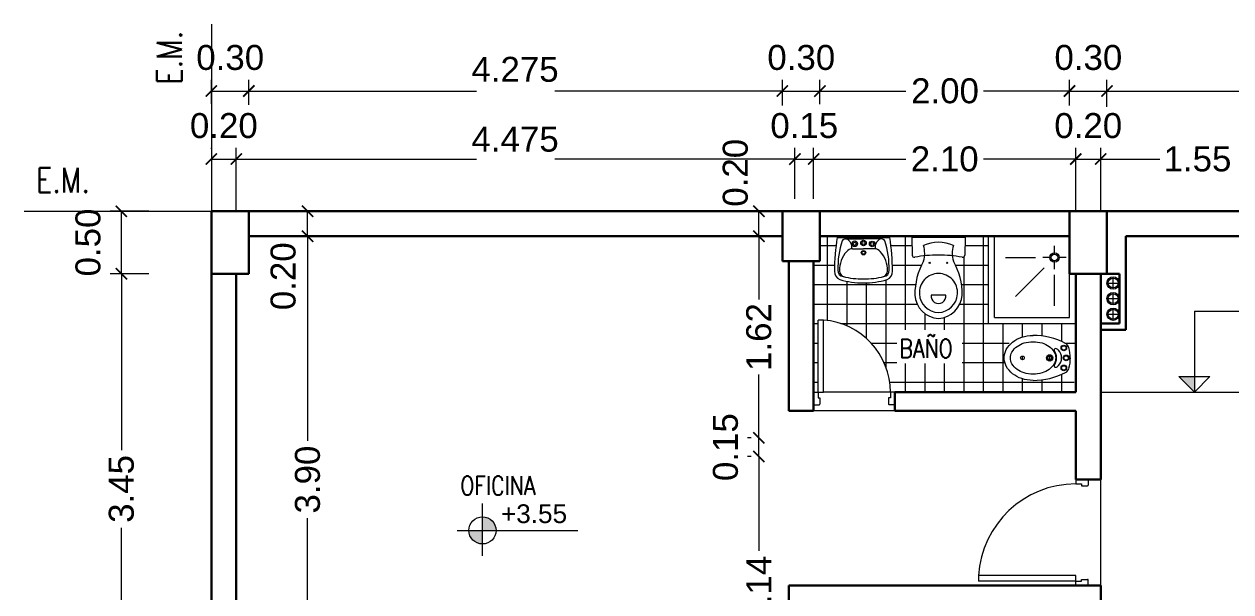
# Model space of a CAD drawing. Header units: millimetres. Extents: x 1578 to 2210, y 899 to 1032.
# Drawn here: x 1616.09 to 1625.76, y 1000.78 to 1005.33 of the extents above; entities that cross this region are included whole.
import ezdxf

# ---------------------------------------------------------------- set-up
doc = ezdxf.new("R2010")
doc.units = ezdxf.units.MM
doc.linetypes.add('DASHDOT2', pattern=[12.7, 6.35, -3.175, 0, -3.175])
for name, color, linetype, lineweight in [('CARPINTERIA', 7, 'Continuous', 18), ('COTAS', 7, 'Continuous', 15), ('EJES', 7, 'DASHDOT2', 13), ('ESTRUCTURA', 3, 'Continuous', 30), ('MUROS', 1, 'Continuous', 30), ('PISOS', 9, 'Continuous', 9), ('SANITARIOS', 7, 'Continuous', 20), ('TRAMAS', 7, 'Continuous', 15), ('UMBRALES', 7, 'Continuous', 18)]:
    doc.layers.add(name, color=color, linetype=linetype, lineweight=lineweight)
doc.styles.add('ROMANS', font='romans', dxfattribs={"height": 0.06})
doc.styles.add('STYLE1', font='ARIAL.TTF')

# ---------------------------------------------------------------- blocks, each defined once
blk = doc.blocks.new('_ARCHTICK')
at = {"color": 0, "linetype": 'ByBlock', "const_width": 0.15}
blk.add_lwpolyline([(-0.5, -0.5), (0.5, 0.5)], dxfattribs=at)

msp = doc.modelspace()

# ---------------------------------------------------------------- hatches: boundary and pattern name
at = {"layer": 'COTAS', "ltscale": 0.1}
msp.add_hatch(color=256, dxfattribs=at).paths.add_polyline_path([(1625.3379, 1002.5055), (1625.4629, 1002.3805), (1625.4629, 1002.5055)])
h = msp.add_hatch(color=256, dxfattribs=at)
h.paths.add_polyline_path([(1619.76, 1001.2731), (1619.6512, 1001.2731, 0.414214), (1619.76, 1001.1643)])
h.paths.add_polyline_path([(1619.76, 1001.3818), (1619.76, 1001.2731), (1619.8687, 1001.2731, 0.414214)])

# ---------------------------------------------------------------- linework, layer by layer
at = {"color": 0, "linetype": 'ByBlock', "const_width": 0.0135}
for points in [[(1617.6329, 1004.8396), (1617.5429, 1004.7496)], [(1617.8429, 1004.7496), (1617.9329, 1004.8396)], [(1617.9329, 1004.8396), (1617.8429, 1004.7496)], [(1622.2079, 1004.8396), (1622.1179, 1004.7496)], [(1622.1179, 1004.7496), (1622.2079, 1004.8396)], [(1622.5079, 1004.8396), (1622.4179, 1004.7496)], [(1622.4179, 1004.7496), (1622.5079, 1004.8396)], [(1624.5079, 1004.8396), (1624.4179, 1004.7496)], [(1624.4179, 1004.7496), (1624.5079, 1004.8396)], [(1624.8079, 1004.8396), (1624.7179, 1004.7496)], [(1624.7179, 1004.7496), (1624.8079, 1004.8396)], [(1617.8329, 1004.2942), (1617.7429, 1004.2042)], [(1622.2179, 1004.2042), (1622.3079, 1004.2942)], [(1618.4038, 1003.7855), (1618.3138, 1003.8755)], [(1622.0192, 1003.7855), (1621.9292, 1003.8755)], [(1618.3138, 1003.6755), (1618.4038, 1003.5855)], [(1621.9292, 1003.6755), (1622.0192, 1003.5855)]]:
    msp.add_lwpolyline(points, dxfattribs=at)
at = {"layer": 'CARPINTERIA'}
for p, q in [((1622.4479, 1002.3805), (1622.4479, 1002.9588)), ((1622.4929, 1002.9588), (1622.4479, 1002.9588)), ((1622.4929, 1002.3805), (1622.4929, 1002.9588)), ((1622.4129, 1002.3805), (1622.4479, 1002.3805)), ((1622.4129, 1002.3805), (1622.4129, 1002.2805)), ((1622.4479, 1002.3805), (1622.4929, 1002.3805)), ((1622.4479, 1002.3805), (1622.4479, 1002.3355)), ((1622.4479, 1002.3355), (1622.4629, 1002.3355)), ((1622.4629, 1002.3355), (1622.4629, 1002.2855)), ((1623.0129, 1002.3355), (1623.0129, 1002.2855)), ((1623.0279, 1002.3355), (1623.0129, 1002.3355)), ((1623.0629, 1002.3805), (1623.0279, 1002.3805)), ((1623.0279, 1002.3805), (1623.0279, 1002.3355)), ((1623.0629, 1002.3805), (1623.0629, 1002.2805)), ((1622.4129, 1002.2805), (1622.4579, 1002.2805)), ((1623.0629, 1002.2805), (1623.0179, 1002.2805)), ((1624.5129, 1001.6805), (1624.5129, 1001.6455)), ((1624.5129, 1001.6805), (1624.6129, 1001.6805)), ((1624.6129, 1001.6805), (1624.6129, 1001.6355)), ((1624.5129, 1001.6455), (1624.5579, 1001.6455)), ((1624.5579, 1001.6455), (1624.5579, 1001.6305)), ((1624.5579, 1001.6305), (1624.6079, 1001.6305)), ((1624.5129, 1000.9105), (1623.7342, 1000.9105)), ((1623.7342, 1000.9105), (1623.7342, 1000.8655)), ((1624.5129, 1000.8655), (1624.5129, 1000.9105)), ((1624.5129, 1000.8655), (1623.7342, 1000.8655)), ((1624.5129, 1000.8655), (1624.5579, 1000.8655)), ((1624.5129, 1000.8305), (1624.5129, 1000.8655)), ((1624.5129, 1000.8305), (1624.6129, 1000.8305)), ((1624.5579, 1000.8805), (1624.6079, 1000.8805)), ((1624.5579, 1000.8655), (1624.5579, 1000.8805)), ((1624.6129, 1000.8305), (1624.6129, 1000.8755))]:
    msp.add_line(p, q, dxfattribs=at)
for centre, radius, start, end in [((1622.4479, 1002.3805), 0.58, 0, 85.55017), ((1622.4579, 1002.2855), 0.005, 270, 0), ((1623.0179, 1002.2855), 0.005, 180, 270), ((1624.5129, 1000.8655), 0.78, 90, 176.69264), ((1624.6079, 1001.6355), 0.005, 270, 0), ((1624.6079, 1000.8755), 0.005, 0, 90)]:
    msp.add_arc(centre, radius, start, end, dxfattribs=at)
at = {"layer": 'COTAS', "ltscale": 0.05}
for p, q in [((1617.5879, 1004.6906), (1617.5879, 1004.8846)), ((1617.8879, 1004.6843), (1617.8879, 1004.8846)), ((1617.8879, 1004.6843), (1617.8879, 1004.8846)), ((1622.1629, 1004.6794), (1622.1629, 1004.8846)), ((1622.1629, 1004.6794), (1622.1629, 1004.8846)), ((1622.4629, 1004.6878), (1622.4629, 1004.8846)), ((1622.4629, 1004.7013), (1622.4629, 1004.8846)), ((1624.4629, 1004.678), (1624.4629, 1004.8846)), ((1624.4629, 1004.678), (1624.4629, 1004.8846)), ((1624.7629, 1004.6679), (1624.7629, 1004.8846)), ((1624.7629, 1004.6679), (1624.7629, 1004.8846)), ((1617.5879, 1004.7946), (1617.8879, 1004.7946)), ((1617.8879, 1004.7946), (1619.7114, 1004.7946)), ((1622.1629, 1004.7946), (1620.3394, 1004.7946)), ((1622.1629, 1004.7946), (1622.4629, 1004.7946)), ((1622.4629, 1004.7946), (1623.1518, 1004.7946)), ((1624.4629, 1004.7946), (1623.774, 1004.7946)), ((1624.4629, 1004.7946), (1624.7629, 1004.7946)), ((1624.7629, 1004.7946), (1626.2275, 1004.7946)), ((1617.5879, 1004.3305), (1617.5879, 1004.3392)), ((1617.7879, 1003.8305), (1617.7879, 1004.3392)), ((1617.7879, 1003.8305), (1617.7879, 1004.3392)), ((1622.2629, 1003.9305), (1622.2629, 1004.3392)), ((1622.2629, 1003.9305), (1622.2629, 1004.3392)), ((1622.4129, 1003.9305), (1622.4129, 1004.3392)), ((1622.4129, 1003.9305), (1622.4129, 1004.3392)), ((1624.5129, 1003.8305), (1624.5129, 1004.3392)), ((1624.5129, 1003.8305), (1624.5129, 1004.3392)), ((1624.7129, 1003.8305), (1624.7129, 1004.3392)), ((1624.7129, 1003.8305), (1624.7129, 1004.3392)), ((1617.5879, 1004.2492), (1617.7879, 1004.2492)), ((1617.7879, 1004.2492), (1619.7114, 1004.2492)), ((1622.2629, 1004.2492), (1620.3394, 1004.2492)), ((1622.2629, 1004.2492), (1622.4129, 1004.2492)), ((1622.4129, 1004.2492), (1623.1518, 1004.2492)), ((1624.5129, 1004.2492), (1623.774, 1004.2492)), ((1624.5129, 1004.2492), (1624.7129, 1004.2492)), ((1624.7129, 1004.2492), (1625.1868, 1004.2492)), ((1617.0879, 1003.8305), (1616.7773, 1003.8305)), ((1616.8673, 1003.3305), (1616.8673, 1003.8305)), ((1618.3588, 1003.6305), (1618.3588, 1003.8305)), ((1618.3879, 1003.8305), (1618.4488, 1003.8305)), ((1621.6629, 1003.8305), (1621.8842, 1003.8305)), ((1621.9742, 1003.6305), (1621.9742, 1003.8305)), ((1618.3588, 1003.6305), (1618.3588, 1001.9899)), ((1618.3879, 1003.6305), (1618.4488, 1003.6305)), ((1618.3879, 1003.6305), (1618.4488, 1003.6305)), ((1621.6629, 1003.6305), (1621.8842, 1003.6305)), ((1621.6629, 1003.6305), (1621.8842, 1003.6305)), ((1621.9742, 1003.6305), (1621.9742, 1003.1224)), ((1617.0879, 1003.3305), (1616.7773, 1003.3305)), ((1617.0879, 1003.3305), (1616.7773, 1003.3305)), ((1616.8673, 1003.3305), (1616.8673, 1001.916)), ((1621.9742, 1002.0155), (1621.9742, 1002.5237)), ((1621.9129, 1002.0155), (1621.8842, 1002.0155)), ((1621.9129, 1002.0155), (1621.8842, 1002.0155)), ((1621.9742, 1001.8655), (1621.9742, 1002.0155)), ((1621.9129, 1001.8655), (1621.8842, 1001.8655)), ((1621.9129, 1001.8655), (1621.8842, 1001.8655)), ((1621.9742, 1001.8655), (1621.9742, 1001.1091)), ((1618.3588, 999.7305), (1618.3588, 1001.3712)), ((1616.8673, 999.8805), (1616.8673, 1001.2951))]:
    msp.add_line(p, q, dxfattribs=at)
at = {"layer": 'COTAS', "ltscale": 0.1}
for p, q in [((1624.8129, 1003.2055), (1624.8129, 1003.3055)), ((1624.7629, 1003.2555), (1624.8629, 1003.2555)), ((1624.7629, 1003.1305), (1624.8629, 1003.1305)), ((1624.8129, 1003.0805), (1624.8129, 1003.1805)), ((1624.8129, 1002.9555), (1624.8129, 1003.0555)), ((1624.7629, 1003.0055), (1624.8629, 1003.0055)), ((1619.76, 1001.0696), (1619.76, 1001.489)), ((1619.5567, 1001.2731), (1620.5229, 1001.2731))]:
    msp.add_line(p, q, dxfattribs=at)
msp.add_circle((1619.76, 1001.2731), 0.1087, dxfattribs=at)
at = {"layer": 'EJES'}
for p in [(1617.5879, 1005.3305), (1616.0879, 1003.8305)]:
    msp.add_line(p, (1617.5879, 1003.8305), dxfattribs=at)
at = {"layer": 'ESTRUCTURA', "ltscale": 0.05}
for p, q in [((1617.5879, 1003.8305), (1617.8879, 1003.8305)), ((1617.5879, 1003.3305), (1617.5879, 1003.8305)), ((1617.8879, 1003.8305), (1617.8879, 1003.3305)), ((1622.1629, 1003.8305), (1622.4629, 1003.8305)), ((1622.1629, 1003.4305), (1622.1629, 1003.8305)), ((1622.4629, 1003.8305), (1622.4629, 1003.4305)), ((1624.4629, 1003.8305), (1624.7629, 1003.8305)), ((1624.4629, 1003.3305), (1624.4629, 1003.8305)), ((1624.7629, 1003.8305), (1624.7629, 1003.3305)), ((1622.4629, 1003.4305), (1622.1629, 1003.4305)), ((1617.8879, 1003.3305), (1617.5879, 1003.3305)), ((1624.7629, 1003.3305), (1624.4629, 1003.3305))]:
    msp.add_line(p, q, dxfattribs=at)
at = {"layer": 'MUROS'}
for p, q in [((1617.8879, 1003.8305), (1622.1629, 1003.8305)), ((1622.4629, 1003.8305), (1624.4629, 1003.8305)), ((1624.7629, 1003.8305), (1628.3129, 1003.8305)), ((1624.7629, 1003.8305), (1624.9129, 1003.8305)), ((1617.8879, 1003.6305), (1622.1629, 1003.6305)), ((1622.4629, 1003.6305), (1623.8629, 1003.6305)), ((1622.4629, 1003.6305), (1624.4629, 1003.6305)), ((1623.8629, 1003.6305), (1624.4629, 1003.6305)), ((1624.9129, 1003.6305), (1628.3129, 1003.6305)), ((1624.9129, 1003.6305), (1624.9129, 1002.8805)), ((1622.2129, 1003.4305), (1622.2129, 1002.2305)), ((1622.4129, 1003.4305), (1622.4129, 1002.2305)), ((1617.5879, 1003.3305), (1617.5879, 999.8805)), ((1617.7879, 1003.3305), (1617.7879, 999.8805)), ((1624.5129, 1003.3305), (1624.5129, 1002.3805)), ((1624.5129, 1003.3305), (1624.5129, 1002.3805)), ((1624.7129, 1003.3305), (1624.7129, 1001.6805)), ((1624.7129, 1003.3305), (1624.7129, 1002.9305)), ((1624.7629, 1003.3305), (1624.8629, 1003.3305)), ((1624.8629, 1003.3305), (1624.8629, 1002.9305)), ((1624.7129, 1003.2805), (1624.7129, 1002.9305)), ((1624.7129, 1002.9305), (1624.8629, 1002.9305)), ((1624.7129, 1002.8805), (1624.9129, 1002.8805)), ((1623.0629, 1002.3805), (1624.5129, 1002.3805)), ((1623.0629, 1002.3805), (1623.0629, 1002.2305)), ((1622.4129, 1002.2305), (1622.2129, 1002.2305)), ((1623.0629, 1002.2305), (1624.5129, 1002.2305)), ((1624.5129, 1002.2305), (1624.5129, 1001.6805)), ((1624.5129, 1001.6805), (1624.7129, 1001.6805)), ((1622.2129, 1000.8305), (1624.7129, 1000.8305)), ((1622.2129, 1000.8305), (1622.2129, 1000.6805)), ((1624.7129, 1000.8305), (1624.7129, 999.8805))]:
    msp.add_line(p, q, dxfattribs=at)
at = {"layer": 'PISOS', "ltscale": 0.05}
for p, q in [((1622.525, 1002.9554), (1622.525, 1003.6305)), ((1622.6812, 1003.6213), (1622.6812, 1003.6305)), ((1622.8375, 1003.6213), (1622.8375, 1003.6305)), ((1622.9937, 1003.6213), (1622.9937, 1003.6305)), ((1623.15, 1002.8794), (1623.15, 1003.6305)), ((1623.3062, 1003.6214), (1623.3062, 1003.6305)), ((1623.4625, 1003.6213), (1623.4625, 1003.6305)), ((1623.6187, 1003.6212), (1623.6187, 1003.6305)), ((1623.775, 1002.3805), (1623.775, 1003.6305)), ((1622.4629, 1003.5558), (1622.5925, 1003.5558)), ((1623.0322, 1003.5558), (1623.2007, 1003.5558)), ((1623.6251, 1003.5558), (1623.8129, 1003.5558)), ((1622.4129, 1003.3996), (1622.5807, 1003.3996)), ((1623.0439, 1003.3996), (1623.2772, 1003.3996)), ((1623.5495, 1003.3996), (1623.8129, 1003.3996)), ((1623.6187, 1002.3805), (1623.6187, 1003.4668)), ((1622.4129, 1003.2433), (1623.2294, 1003.2433)), ((1622.6812, 1002.9115), (1622.6812, 1003.2689)), ((1622.8375, 1002.8102), (1622.8375, 1003.2577)), ((1622.9937, 1002.5767), (1622.9937, 1003.2814)), ((1623.5979, 1003.2433), (1623.8129, 1003.2433)), ((1622.4129, 1003.0871), (1623.2422, 1003.0871)), ((1623.5843, 1003.0871), (1623.8129, 1003.0871)), ((1622.4129, 1002.9308), (1622.4479, 1002.9308)), ((1622.6312, 1002.9308), (1623.8129, 1002.9308)), ((1623.3062, 1002.8794), (1623.3062, 1003.0099)), ((1623.4625, 1002.8794), (1623.4625, 1002.9811)), ((1623.9312, 1002.3805), (1623.9312, 1002.9305)), ((1624.0875, 1002.8236), (1624.0875, 1002.9305)), ((1624.2437, 1002.8309), (1624.2437, 1002.9305)), ((1624.4, 1002.7872), (1624.4, 1002.9305)), ((1624.0875, 1002.8236), (1624.0875, 1002.8236)), ((1622.4129, 1002.7746), (1622.4479, 1002.7746)), ((1622.8735, 1002.7746), (1623.0784, 1002.7746)), ((1623.6019, 1002.7746), (1623.9798, 1002.7746)), ((1624.4265, 1002.7746), (1624.5129, 1002.7746)), ((1624.0875, 1002.6407), (1624.0875, 1002.6704)), ((1622.4129, 1002.6183), (1622.4479, 1002.6183)), ((1622.9769, 1002.6183), (1623.0784, 1002.6183)), ((1623.15, 1002.3805), (1623.15, 1002.6116)), ((1623.3062, 1002.3805), (1623.3062, 1002.6116)), ((1623.4625, 1002.3805), (1623.4625, 1002.6116)), ((1623.6019, 1002.6183), (1623.9388, 1002.6183)), ((1622.4129, 1002.4621), (1622.4479, 1002.4621)), ((1623.0222, 1002.4621), (1624.4988, 1002.4621)), ((1624.0875, 1002.3805), (1624.0875, 1002.4875)), ((1624.0875, 1002.4875), (1624.0875, 1002.4875)), ((1624.2437, 1002.3805), (1624.2437, 1002.4802)), ((1624.4, 1002.3805), (1624.4, 1002.5237))]:
    msp.add_line(p, q, dxfattribs=at)
at = {"layer": 'SANITARIOS'}
for p, q in [((1622.6023, 1003.6213), (1623.0223, 1003.6213)), ((1622.6673, 1003.6088), (1622.8122, 1003.6088)), ((1622.9574, 1003.6088), (1622.8124, 1003.6088)), ((1623.627, 1003.6212), (1623.1988, 1003.6214)), ((1623.1988, 1003.6214), (1623.2029, 1003.4782)), ((1623.627, 1003.6212), (1623.6229, 1003.4782)), ((1623.8129, 1002.9305), (1623.8129, 1003.6305)), ((1623.8629, 1002.9805), (1623.8629, 1003.6305)), ((1622.7245, 1003.5303), (1622.8123, 1003.5301)), ((1622.9001, 1003.5303), (1622.8123, 1003.5301)), ((1623.4712, 1003.1593), (1623.3544, 1003.1593)), ((1624.3039, 1002.638), (1624.3039, 1002.6749))]:
    msp.add_line(p, q, dxfattribs=at)
at = {"layer": 'SANITARIOS', "ltscale": 0.1}
for p, q in [((1624.4629, 1002.9805), (1624.4629, 1003.5805)), ((1623.8129, 1002.9305), (1624.5129, 1002.9305)), ((1623.8629, 1002.9805), (1624.4629, 1002.9805))]:
    msp.add_line(p, q, dxfattribs=at)
at = {"layer": 'SANITARIOS'}
msp.add_lwpolyline([(1624.1709, 1002.4755, -0.078096), (1624.0799, 1002.4898, -0.087581), (1624.0073, 1002.5283, -0.105483), (1623.9561, 1002.5891, -0.122922), (1623.9395, 1002.6555, -0.122922), (1623.9561, 1002.722, -0.105483), (1624.0073, 1002.7828, -0.087581), (1624.0799, 1002.8213, -0.078096), (1624.1709, 1002.8355, -0.078096)], format="xyb", dxfattribs=at)
msp.add_lwpolyline([(1624.1709, 1002.5255, -0.072126), (1624.0989, 1002.536, -0.083404), (1624.0423, 1002.5636, -0.106649), (1624.0018, 1002.6082, -0.131998), (1623.9891, 1002.6555, -0.131998), (1624.0018, 1002.7029, -0.106649), (1624.0423, 1002.7475, -0.083404), (1624.0989, 1002.7751, -0.072126), (1624.1709, 1002.7855, -0.072126), (1624.2428, 1002.7751, -0.083404), (1624.2994, 1002.7475, -0.106649), (1624.3399, 1002.7029, -0.131998), (1624.3526, 1002.6555, -0.131998), (1624.3399, 1002.6082, -0.106649), (1624.2994, 1002.5636, -0.083404), (1624.2428, 1002.536, -0.072126)], format="xyb", close=True, dxfattribs=at)
for centre, radius in [((1622.7419, 1003.5702), 0.0225), ((1622.8123, 1003.5764), 0.0225), ((1622.8819, 1003.5689), 0.0225), ((1622.7419, 1003.5702), 0.0125), ((1622.8123, 1003.4986), 0.0175), ((1622.8123, 1003.5764), 0.0125), ((1622.8123, 1003.4986), 0.0125), ((1622.8819, 1003.5689), 0.0125), ((1623.3429, 1003.4179), 0.005), ((1623.4829, 1003.4179), 0.005), ((1624.4174, 1002.7355), 0.0225), ((1624.4174, 1002.7355), 0.0175), ((1624.0857, 1002.6555), 0.015), ((1624.3039, 1002.6555), 0.0255), ((1624.3039, 1002.6555), 0.015), ((1624.4358, 1002.6555), 0.0225), ((1624.4358, 1002.6555), 0.0175), ((1624.4174, 1002.5755), 0.0225), ((1624.4174, 1002.5755), 0.0175)]:
    msp.add_circle(centre, radius, dxfattribs=at)
for centre, radius, start, end in [((1624.0761, 1003.3657), 1.4957, 170.16158, 180.54143), ((1623.2946, 1003.3817), 0.6874, 161.91565, 181.94958), ((1622.6671, 1003.5775), 0.0314, 89.6348, 145.83401), ((1622.6339, 1003.5358), 0.0864, 356.15724, 57.72443), ((1622.9908, 1003.5358), 0.0864, 122.27557, 183.84276), ((1622.9576, 1003.5775), 0.0314, 34.16599, 90.3652), ((1622.3301, 1003.3817), 0.6874, 358.05042, 18.08435), ((1621.5486, 1003.3657), 1.4957, 359.45857, 9.83842), ((1622.8295, 1003.3643), 0.2088, 136.51286, 183.32112), ((1622.7259, 1003.4675), 0.0628, 91.25733, 139.74096), ((1622.8987, 1003.4675), 0.0628, 40.25904, 88.74267), ((1622.7951, 1003.3643), 0.2088, 356.67888, 43.48714), ((1623.4129, 1003.3111), 0.2722, 63.84498, 116.15502), ((1623.1007, 1003.4924), 0.2024, 342.38573, 18.18027), ((1623.7193, 1003.4933), 0.1965, 161.54677, 198.45323), ((1623.2194, 1003.4778), 0.0165, 178.62538, 282.32936), ((1623.3927, 1002.6084), 0.8701, 88.67115, 101.25532), ((1623.7765, 1003.1614), 0.5531, 150.81612, 180.22166), ((1623.4331, 1002.6084), 0.8701, 78.74468, 91.32885), ((1623.061, 1003.1626), 0.543, 359.64464, 29.63383), ((1623.6064, 1003.4778), 0.0165, 257.67064, 1.37462), ((1622.651, 1003.3488), 0.0706, 177.69685, 247.01654), ((1622.6558, 1003.3554), 0.0484, 176.56172, 260.93633), ((1622.6683, 1003.3515), 0.0473, 179.12391, 261.16918), ((1622.8038, 1003.9461), 0.6571, 256.30477, 270.73432), ((1622.8208, 1003.9461), 0.6571, 269.26568, 283.69523), ((1622.9563, 1003.3515), 0.0473, 278.83082, 0.87609), ((1622.9688, 1003.3554), 0.0484, 279.06367, 3.43828), ((1622.9737, 1003.3488), 0.0706, 292.98346, 2.30315), ((1623.4132, 1003.1788), 0.153, 89.97831, 184.10929), ((1623.4127, 1003.1788), 0.153, 355.89124, 89.80549), ((1622.7938, 1003.8289), 0.5712, 252.63871, 271.84463), ((1622.8308, 1003.8289), 0.5712, 268.15537, 287.36129), ((1623.4248, 1003.1734), 0.202, 184.01349, 266.61611), ((1623.4172, 1003.1758), 0.1568, 182.91321, 268.43666), ((1623.4128, 1003.1504), 0.0591, 171.32842, 8.67158), ((1623.4086, 1003.1758), 0.1568, 271.56334, 357.08679), ((1623.3998, 1003.1762), 0.2048, 273.67653, 355.26783), ((1624.1711, 1002.2699), 0.5656, 62.66885, 90.08002), ((1624.3497, 1002.7197), 0.0105, 80.84097, 204.56531), ((1624.3478, 1002.6953), 0.035, 38.21227, 84.15843), ((1624.3977, 1002.7178), 0.0638, 19.42557, 58.7207), ((1624.1718, 1002.6587), 0.2971, 359.0819, 15.69021), ((1624.2581, 1002.6562), 0.1012, 359.61237, 35.79136), ((1624.2581, 1002.6549), 0.1012, 324.20864, 0.38763), ((1624.2999, 1002.6515), 0.0999, 2.34615, 40.96348), ((1624.2999, 1002.6596), 0.0999, 319.03652, 357.65385), ((1624.1724, 1002.6524), 0.2971, 344.30979, 0.9181), ((1624.1716, 1003.0412), 0.5656, 269.91998, 297.33115), ((1624.3497, 1002.5913), 0.0105, 155.43469, 279.15903), ((1624.3478, 1002.6158), 0.035, 275.84157, 321.78773), ((1624.3982, 1002.5932), 0.0638, 301.2793, 340.57443)]:
    msp.add_arc(centre, radius, start, end, dxfattribs=at)
at = {"layer": 'TRAMAS'}
for p, q in [((1624.3429, 1003.4868), (1624.3429, 1003.5531)), ((1624.3429, 1003.368), (1624.3429, 1003.4343)), ((1624.3429, 1003.0716), (1624.3429, 1003.321))]:
    msp.add_line(p, q, dxfattribs=at)
at = {"layer": 'TRAMAS', "ltscale": 0.1}
for p, q in [((1623.949, 1003.4605), (1624.1912, 1003.4605)), ((1624.3167, 1003.4605), (1624.2503, 1003.4605)), ((1624.4355, 1003.4605), (1624.3691, 1003.4605)), ((1624.2599, 1003.3775), (1624.0299, 1003.1475)), ((1623.0279, 1002.3805), (1622.4929, 1002.3805)), ((1623.0629, 1002.2305), (1622.4129, 1002.2305)), ((1624.7129, 1000.8305), (1624.7129, 1001.6805))]:
    msp.add_line(p, q, dxfattribs=at)
for centre, radius in [((1624.3429, 1003.4605), 0.0378), ((1624.3429, 1003.4605), 0.0262), ((1624.8129, 1003.2555), 0.05), ((1624.8129, 1003.2555), 0.0396), ((1624.8129, 1003.1305), 0.05), ((1624.8129, 1003.1305), 0.0396), ((1624.8129, 1003.0055), 0.05), ((1624.8129, 1003.0055), 0.0396)]:
    msp.add_circle(centre, radius, dxfattribs=at)
at = {"layer": 'UMBRALES'}
for p, q in [((1625.4629, 1003.0305), (1630.4879, 1003.0305)), ((1625.4629, 1003.0305), (1625.4629, 1002.3805)), ((1625.4629, 1002.3805), (1625.3379, 1002.5055)), ((1625.3379, 1002.5055), (1625.5879, 1002.5055)), ((1625.5879, 1002.5055), (1625.4629, 1002.3805)), ((1624.7129, 1002.3805), (1626.2129, 1002.3805))]:
    msp.add_line(p, q, dxfattribs=at)

# ---------------------------------------------------------------- block references
at = {"layer": 'COTAS', "ltscale": 0.05, "xscale": 0.09, "yscale": 0.09, "zscale": 0.09}
for p, rotation in [((1617.5879, 1004.2492), 180), ((1622.2629, 1004.2492), 180), ((1622.4129, 1004.2492), 180), ((1624.5129, 1004.2492), 180), ((1624.7129, 1004.2492), 180), ((1616.8673, 1003.8305), 90), ((1618.3588, 1003.6305), 90), ((1621.9742, 1003.6305), 90), ((1616.8673, 1003.3305), 270), ((1616.8673, 1003.3305), 90), ((1621.9742, 1002.0155), 270), ((1621.9742, 1002.0155), 90), ((1621.9742, 1001.8655), 270), ((1621.9742, 1001.8655), 90)]:
    msp.add_blockref('_ARCHTICK', p, dxfattribs=dict(at, rotation=rotation))
for p in [(1617.7879, 1004.2492), (1622.4129, 1004.2492), (1624.5129, 1004.2492), (1624.7129, 1004.2492)]:
    msp.add_blockref('_ARCHTICK', p, dxfattribs=at)

# ---------------------------------------------------------------- texts
at = {"layer": 'COTAS', "style": 'ROMANS', "width": 0.8}
msp.add_text('E.M.', height=0.2, rotation=90, dxfattribs=at).set_placement((1617.351, 1004.8456))
at = {"layer": 'COTAS', "style": 'STYLE1'}
for s, height, p in [('0.30', 0.2, (1617.4669, 1004.9635)), ('0.30', 0.2, (1622.0419, 1004.9635)), ('0.30', 0.2, (1624.3419, 1004.9635)), ('4.275', 0.2, (1619.6711, 1004.8684)), ('2.00', 0.2, (1623.1936, 1004.6963)), ('4.475', 0.2, (1619.6716, 1004.3084)), ('+3.55', 0.15, (1619.9078, 1001.3319))]:
    msp.add_text(s, height=height, dxfattribs=at).set_placement(p)
for p in [(1621.8846, 1003.8673), (1618.2622, 1003.0381)]:
    msp.add_text('0.20', height=0.2, rotation=90, dxfattribs=at).set_placement(p)
at = {"layer": 'COTAS', "style": 'ROMANS', "width": 0.8}
for s, height, p in [('E.M.', 0.2, (1616.1832, 1003.9801)), ('BAÑO', 0.15, (1623.1001, 1002.6562)), ('OFICINA', 0.15, (1619.582, 1001.557))]:
    msp.add_text(s, height=height, dxfattribs=at).set_placement(p)
at = {"layer": 'COTAS', "ltscale": 0.05, "char_height": 0.2, "attachment_point": 5, "style": 'STYLE1'}
for s, insert in [('\\A1;0.20', (1617.6879, 1004.5163)), ('\\A1;0.15', (1622.3379, 1004.5163)), ('\\A1;0.20', (1624.6129, 1004.5163)), ('\\A1;2.10', (1623.4629, 1004.2492)), ('\\A1;1.55', (1625.4879, 1004.2492))]:
    msp.add_mtext(s, dxfattribs=dict(at, insert=insert))
at = {"layer": 'COTAS', "ltscale": 0.05, "char_height": 0.2, "attachment_point": 5, "rotation": 90, "style": 'STYLE1'}
for s, insert in [('\\A1;0.50', (1616.6001, 1003.5805)), ('\\A1;1.62', (1621.9742, 1002.823)), ('\\A1;0.15', (1621.7071, 1001.9405)), ('\\A1;3.45', (1616.8673, 1001.6055)), ('\\A1;3.90', (1618.3588, 1001.6805)), ('\\A1;2.14', (1621.9742, 1000.798))]:
    msp.add_mtext(s, dxfattribs=dict(at, insert=insert))

doc.saveas('drawing.dxf')
